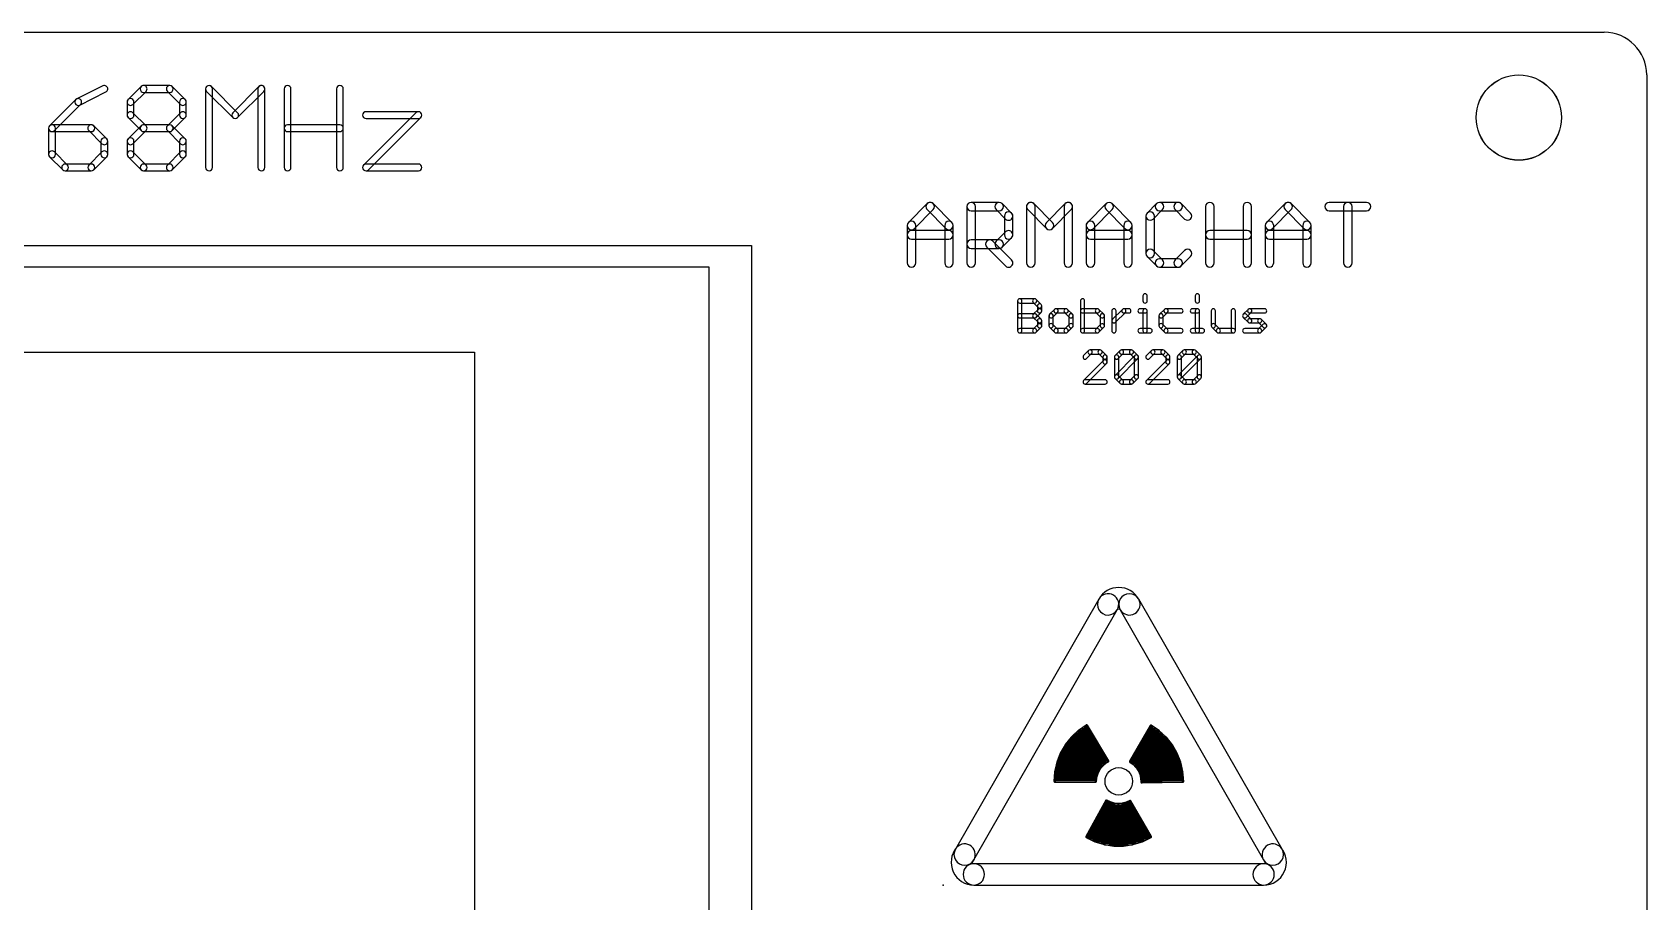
# Model space of a CAD drawing. Extents: x 1.9 to 101, y 1.3 to 100.3.
# Drawn here: x 52.87 to 100.97, y 74.43 to 100.33 of the extents above; entities that cross this region are included whole.
import ezdxf

# ---------------------------------------------------------------- set-up
doc = ezdxf.new("R2010")
doc.units = 0
for name, color, linetype in [('1', 22, 'CONTINUOUS'), ('20', 7, 'CONTINUOUS'), ('21', 2, 'CONTINUOUS'), ('23', 7, 'CONTINUOUS'), ('25', 6, 'CONTINUOUS')]:
    doc.layers.add(name, color=color, linetype=linetype)

msp = doc.modelspace()

# ---------------------------------------------------------------- linework, layer by layer
at = {"layer": '1'}
for points in [[(79.1494, 94.4881), (79.7086, 95.0473, 1), (79.529, 95.2269), (78.9698, 94.6677, 1)], [(79.529, 95.0473), (80.0883, 94.4881, 1), (80.2679, 94.6677), (79.7086, 95.2269, 1)], [(80.964, 93.4593), (80.964, 95.1371, 1), (80.71, 95.1371), (80.71, 93.4593, 1)], [(80.837, 95.0101), (81.676, 95.0101, 1), (81.676, 95.2641), (80.837, 95.2641, 1)], [(81.5862, 95.0473), (81.8658, 94.7677, 1), (82.0454, 94.9473), (81.7658, 95.2269, 1)], [(82.7415, 93.4593), (82.7415, 95.1371, 1), (82.4875, 95.1371), (82.4875, 93.4593, 1)], [(82.5247, 95.0473), (83.084, 94.4881, 1), (83.2636, 94.6677), (82.7043, 95.2269, 1)], [(83.2636, 94.4881), (83.8229, 95.0473, 1), (83.6433, 95.2269), (83.084, 94.6677, 1)], [(83.6061, 95.1371), (83.6061, 93.4593, 1), (83.8601, 93.4593), (83.8601, 95.1371, 1)], [(84.4818, 94.4881), (85.0411, 95.0473, 1), (84.8615, 95.2269), (84.3022, 94.6677, 1)], [(84.8615, 95.0473), (85.4208, 94.4881, 1), (85.6004, 94.6677), (85.0411, 95.2269, 1)], [(86.3593, 95.2269), (86.0797, 94.9473, 1), (86.2593, 94.7677), (86.5389, 95.0473, 1)], [(87.0084, 95.2641), (86.4491, 95.2641, 1), (86.4491, 95.0101), (87.0084, 95.0101, 1)], [(87.3778, 94.9473), (87.0982, 95.2269, 1), (86.9186, 95.0473), (87.1982, 94.7677, 1)], [(88.074, 93.4593), (88.074, 95.1371, 1), (87.82, 95.1371), (87.82, 93.4593, 1)], [(88.9385, 95.1371), (88.9385, 93.4593, 1), (89.1925, 93.4593), (89.1925, 95.1371, 1)], [(89.8143, 94.4881), (90.3735, 95.0473, 1), (90.1939, 95.2269), (89.6347, 94.6677, 1)], [(90.1939, 95.0473), (90.7532, 94.4881, 1), (90.9328, 94.6677), (90.3735, 95.2269, 1)], [(91.5019, 95.0101), (92.6205, 95.0101, 1), (92.6205, 95.2641), (91.5019, 95.2641, 1)], [(92.1882, 93.4593), (92.1882, 95.1371, 1), (91.9342, 95.1371), (91.9342, 93.4593, 1)], [(81.8286, 94.8575), (81.8286, 94.2982, 1), (82.0826, 94.2982), (82.0826, 94.8575, 1)], [(86.0425, 94.8575), (86.0425, 93.7389, 1), (86.2965, 93.7389), (86.2965, 94.8575, 1)], [(79.1866, 93.4593), (79.1866, 94.5779, 1), (78.9326, 94.5779), (78.9326, 93.4593, 1)], [(79.0596, 94.1712), (80.1781, 94.1712, 1), (80.1781, 94.4252), (79.0596, 94.4252, 1)], [(80.0511, 94.5779), (80.0511, 93.4593, 1), (80.3051, 93.4593), (80.3051, 94.5779, 1)], [(81.8658, 94.388), (81.5862, 94.1084, 1), (81.7658, 93.9288), (82.0454, 94.2084, 1)], [(84.519, 93.4593), (84.519, 94.5779, 1), (84.265, 94.5779), (84.265, 93.4593, 1)], [(84.392, 94.1712), (85.5106, 94.1712, 1), (85.5106, 94.4252), (84.392, 94.4252, 1)], [(85.3836, 94.5779), (85.3836, 93.4593, 1), (85.6376, 93.4593), (85.6376, 94.5779, 1)], [(87.947, 94.1712), (89.0655, 94.1712, 1), (89.0655, 94.4252), (87.947, 94.4252, 1)], [(89.8515, 93.4593), (89.8515, 94.5779, 1), (89.5975, 94.5779), (89.5975, 93.4593, 1)], [(89.7245, 94.1712), (90.843, 94.1712, 1), (90.843, 94.4252), (89.7245, 94.4252, 1)], [(90.716, 94.5779), (90.716, 93.4593, 1), (90.97, 93.4593), (90.97, 94.5779, 1)], [(81.676, 94.1456), (80.837, 94.1456, 1), (80.837, 93.8916), (81.676, 93.8916, 1)], [(81.3065, 93.9288), (81.8658, 93.3695, 1), (82.0454, 93.5491), (81.4861, 94.1084, 1)], [(86.0797, 93.6491), (86.3593, 93.3695, 1), (86.5389, 93.5491), (86.2593, 93.8287, 1)], [(87.0982, 93.3695), (87.3778, 93.6491, 1), (87.1982, 93.8287), (86.9186, 93.5491, 1)], [(86.4491, 93.3323), (87.0084, 93.3323, 1), (87.0084, 93.5863), (86.4491, 93.5863, 1)], [(82.3495, 91.44), (82.3495, 92.3298, 1), (82.2225, 92.3298), (82.2225, 91.44, 1)], [(82.286, 92.2663), (82.7308, 92.2663, 1), (82.7308, 92.3933), (82.286, 92.3933, 1)], [(82.6859, 92.2849), (82.8342, 92.1366, 1), (82.924, 92.2264), (82.7757, 92.3747, 1)], [(84.0935, 92.3298), (84.0935, 91.44, 1), (84.2205, 91.44), (84.2205, 92.3298, 1)], [(85.9569, 92.4781), (85.9569, 92.3298, 1), (86.0839, 92.3298), (86.0839, 92.4781, 1)], [(87.5161, 92.4781), (87.5161, 92.3298, 1), (87.6431, 92.3298), (87.6431, 92.4781, 1)], [(82.286, 91.8214), (82.7308, 91.8214, 1), (82.7308, 91.9484), (82.286, 91.9484, 1)], [(82.8342, 92.0781), (82.6859, 91.9298, 1), (82.7757, 91.84), (82.924, 91.9883, 1)], [(82.6859, 91.84), (82.8342, 91.6917, 1), (82.924, 91.7815), (82.7757, 91.9298, 1)], [(82.8156, 92.1815), (82.8156, 92.0332, 1), (82.9426, 92.0332), (82.9426, 92.1815, 1)], [(83.3249, 92.0781), (83.1766, 91.9298, 1), (83.2664, 91.84), (83.4147, 91.9883, 1)], [(83.158, 91.8849), (83.158, 91.5883, 1), (83.285, 91.5883), (83.285, 91.8849, 1)], [(83.6664, 92.0967), (83.3698, 92.0967, 1), (83.3698, 91.9697), (83.6664, 91.9697, 1)], [(83.8596, 91.9298), (83.7113, 92.0781, 1), (83.6215, 91.9883), (83.7698, 91.84, 1)], [(83.8782, 91.5883), (83.8782, 91.8849, 1), (83.7512, 91.8849), (83.7512, 91.5883, 1)], [(84.6019, 92.0967), (84.157, 92.0967, 1), (84.157, 91.9697), (84.6019, 91.9697, 1)], [(84.7951, 91.9298), (84.6468, 92.0781, 1), (84.557, 91.9883), (84.7053, 91.84, 1)], [(84.8137, 91.5883), (84.8137, 91.8849, 1), (84.6867, 91.8849), (84.6867, 91.5883, 1)], [(85.156, 91.44), (85.156, 92.0332, 1), (85.029, 92.0332), (85.029, 91.44, 1)], [(85.1374, 91.6917), (85.434, 91.9883, 1), (85.3442, 92.0781), (85.0476, 91.7815, 1)], [(85.3891, 91.9697), (85.5374, 91.9697, 1), (85.5374, 92.0967), (85.3891, 92.0967, 1)], [(85.8721, 91.9697), (86.0204, 91.9697, 1), (86.0204, 92.0967), (85.8721, 92.0967, 1)], [(85.9569, 92.0332), (85.9569, 91.44, 1), (86.0839, 91.44), (86.0839, 92.0332, 1)], [(86.5992, 92.0781), (86.4509, 91.9298, 1), (86.5407, 91.84), (86.689, 91.9883, 1)], [(86.4323, 91.8849), (86.4323, 91.5883, 1), (86.5593, 91.5883), (86.5593, 91.8849, 1)], [(87.089, 92.0967), (86.6441, 92.0967, 1), (86.6441, 91.9697), (87.089, 91.9697, 1)], [(87.4313, 91.9697), (87.5796, 91.9697, 1), (87.5796, 92.0967), (87.4313, 92.0967, 1)], [(87.5161, 92.0332), (87.5161, 91.44, 1), (87.6431, 91.44), (87.6431, 92.0332, 1)], [(87.9915, 92.0332), (87.9915, 91.5883, 1), (88.1185, 91.5883), (88.1185, 92.0332, 1)], [(88.7117, 91.44), (88.7117, 92.0332, 1), (88.5847, 92.0332), (88.5847, 91.44, 1)], [(89.0354, 91.84), (89.1837, 91.9883, 1), (89.0939, 92.0781), (88.9456, 91.9298, 1)], [(89.1837, 91.7815), (89.0354, 91.9298, 1), (88.9456, 91.84), (89.0939, 91.6917, 1)], [(89.1388, 91.9697), (89.5837, 91.9697, 1), (89.5837, 92.0967), (89.1388, 92.0967, 1)], [(82.7308, 91.5035), (82.286, 91.5035, 1), (82.286, 91.3765), (82.7308, 91.3765, 1)], [(82.8342, 91.6332), (82.6859, 91.4849, 1), (82.7757, 91.3951), (82.924, 91.5434, 1)], [(82.8156, 91.7366), (82.8156, 91.5883, 1), (82.9426, 91.5883), (82.9426, 91.7366, 1)], [(83.1766, 91.5434), (83.3249, 91.3951, 1), (83.4147, 91.4849), (83.2664, 91.6332, 1)], [(83.3698, 91.3765), (83.6664, 91.3765, 1), (83.6664, 91.5035), (83.3698, 91.5035, 1)], [(83.7113, 91.3951), (83.8596, 91.5434, 1), (83.7698, 91.6332), (83.6215, 91.4849, 1)], [(84.157, 91.3765), (84.6019, 91.3765, 1), (84.6019, 91.5035), (84.157, 91.5035, 1)], [(84.6468, 91.3951), (84.7951, 91.5434, 1), (84.7053, 91.6332), (84.557, 91.4849, 1)], [(85.8721, 91.3765), (86.1687, 91.3765, 1), (86.1687, 91.5035), (85.8721, 91.5035, 1)], [(86.4509, 91.5434), (86.5992, 91.3951, 1), (86.689, 91.4849), (86.5407, 91.6332, 1)], [(86.6441, 91.3765), (87.089, 91.3765, 1), (87.089, 91.5035), (86.6441, 91.5035, 1)], [(87.4313, 91.3765), (87.7279, 91.3765, 1), (87.7279, 91.5035), (87.4313, 91.5035, 1)], [(88.0101, 91.5434), (88.1584, 91.3951, 1), (88.2482, 91.4849), (88.0999, 91.6332, 1)], [(88.2033, 91.3765), (88.6482, 91.3765, 1), (88.6482, 91.5035), (88.2033, 91.5035, 1)], [(88.9905, 91.3765), (89.4354, 91.3765, 1), (89.4354, 91.5035), (88.9905, 91.5035, 1)], [(89.4354, 91.8001), (89.1388, 91.8001, 1), (89.1388, 91.6731), (89.4354, 91.6731, 1)], [(89.6286, 91.6332), (89.4803, 91.7815, 1), (89.3905, 91.6917), (89.5388, 91.5434, 1)], [(89.4803, 91.3951), (89.6286, 91.5434, 1), (89.5388, 91.6332), (89.3905, 91.4849, 1)], [(84.3383, 90.8507), (84.1901, 90.7024, 1), (84.2799, 90.6126), (84.4282, 90.7609, 1)], [(84.2799, 89.8711), (84.873, 90.4643, 1), (84.7832, 90.5541), (84.1901, 89.9609, 1)], [(84.6798, 90.8693), (84.3833, 90.8693, 1), (84.3833, 90.7423), (84.6798, 90.7423, 1)], [(84.873, 90.7024), (84.7247, 90.8507, 1), (84.6349, 90.7609), (84.7832, 90.6126, 1)], [(84.8916, 90.5092), (84.8916, 90.6575, 1), (84.7646, 90.6575), (84.7646, 90.5092, 1)], [(85.2154, 90.6126), (85.3637, 90.7609, 1), (85.2739, 90.8507), (85.1256, 90.7024, 1)], [(85.234, 90.0643), (85.234, 90.6575, 1), (85.107, 90.6575), (85.107, 90.0643, 1)], [(85.2154, 90.0194), (85.8086, 90.6126, 1), (85.7187, 90.7024), (85.1256, 90.1092, 1)], [(85.3188, 90.7423), (85.6154, 90.7423, 1), (85.6154, 90.8693), (85.3188, 90.8693, 1)], [(85.5705, 90.7609), (85.7187, 90.6126, 1), (85.8086, 90.7024), (85.6603, 90.8507, 1)], [(85.7001, 90.6575), (85.7001, 90.0643, 1), (85.8272, 90.0643), (85.8272, 90.6575, 1)], [(86.2094, 90.8507), (86.0611, 90.7024, 1), (86.1509, 90.6126), (86.2992, 90.7609, 1)], [(86.1509, 89.8711), (86.7441, 90.4643, 1), (86.6543, 90.5541), (86.0611, 89.9609, 1)], [(86.5509, 90.8693), (86.2543, 90.8693, 1), (86.2543, 90.7423), (86.5509, 90.7423, 1)], [(86.7441, 90.7024), (86.5958, 90.8507, 1), (86.506, 90.7609), (86.6543, 90.6126, 1)], [(86.7627, 90.5092), (86.7627, 90.6575, 1), (86.6357, 90.6575), (86.6357, 90.5092, 1)], [(87.0864, 90.6126), (87.2347, 90.7609, 1), (87.1449, 90.8507), (86.9966, 90.7024, 1)], [(87.105, 90.0643), (87.105, 90.6575, 1), (86.978, 90.6575), (86.978, 90.0643, 1)], [(87.0864, 90.0194), (87.6796, 90.6126, 1), (87.5898, 90.7024), (86.9966, 90.1092, 1)], [(87.1898, 90.7423), (87.4864, 90.7423, 1), (87.4864, 90.8693), (87.1898, 90.8693, 1)], [(87.4415, 90.7609), (87.5898, 90.6126, 1), (87.6796, 90.7024), (87.5313, 90.8507, 1)], [(87.5712, 90.6575), (87.5712, 90.0643, 1), (87.6982, 90.0643), (87.6982, 90.6575, 1)], [(84.8281, 89.9795), (84.235, 89.9795, 1), (84.235, 89.8525), (84.8281, 89.8525, 1)], [(85.3637, 89.9609), (85.2154, 90.1092, 1), (85.1256, 90.0194), (85.2739, 89.8711, 1)], [(85.6154, 89.9795), (85.3188, 89.9795, 1), (85.3188, 89.8525), (85.6154, 89.8525, 1)], [(85.7187, 90.1092), (85.5705, 89.9609, 1), (85.6603, 89.8711), (85.8086, 90.0194, 1)], [(86.6992, 89.9795), (86.106, 89.9795, 1), (86.106, 89.8525), (86.6992, 89.8525, 1)], [(87.2347, 89.9609), (87.0864, 90.1092, 1), (86.9966, 90.0194), (87.1449, 89.8711, 1)], [(87.4864, 89.9795), (87.1898, 89.9795, 1), (87.1898, 89.8525), (87.4864, 89.8525, 1)], [(87.5898, 90.1092), (87.4415, 89.9609, 1), (87.5313, 89.8711), (87.6796, 90.0194, 1)]]:
    msp.add_lwpolyline(points, format="xyb", close=True, dxfattribs=at)
at = {"layer": '20'}
for p, q in [((3.175, 100.33), (99.695, 100.33)), ((100.965, 99.06), (100.965, 2.54)), ((29.21, 93.345), (73.025, 93.345)), ((73.025, 93.345), (73.025, 60.96))]:
    msp.add_line(p, q, dxfattribs=at)
for radius in [1.2713, 1.2687]:
    msp.add_circle((97.155, 97.79), radius, dxfattribs=at)
msp.add_arc((99.695, 99.06), 1.27, 0, 90, dxfattribs=at)
at = {"layer": '21'}
for points in [[(85.2778, 83.133, 1), (85.8298, 83.4494, 0.5794), (84.6417, 83.4494, 1), (85.1937, 83.133, -0.5794)], [(80.9222, 75.6806), (85.1937, 83.133, 1), (84.6417, 83.4494), (80.3702, 75.997, 1)], [(90.1013, 75.997), (85.8298, 83.4494, 1), (85.2778, 83.133), (89.5493, 75.6806, 1)], [(83.8512, 79.3059), (84.0607, 79.5007, 1), (84.0298, 79.5339), (83.8203, 79.3392, 1)], [(83.8967, 79.3565), (84.4618, 79.3565, 1), (84.4618, 79.4019), (83.8967, 79.4019, 1)], [(83.9456, 79.4019), (84.4344, 79.4019, 1), (84.4344, 79.4473), (83.9456, 79.4473, 1)], [(83.9944, 79.4473), (84.4071, 79.4473, 1), (84.4071, 79.4927), (83.9944, 79.4927, 1)], [(84.0432, 79.4927), (84.3798, 79.4927, 1), (84.3798, 79.5381), (84.0432, 79.5381, 1)], [(84.0581, 79.4985), (84.2943, 79.6599, 1), (84.2687, 79.6973), (84.0325, 79.536, 1)], [(84.109, 79.5381), (84.3524, 79.5381, 1), (84.3524, 79.5835), (84.109, 79.5835, 1)], [(84.1755, 79.5835), (84.3251, 79.5835, 1), (84.3251, 79.6289), (84.1755, 79.6289, 1)], [(84.242, 79.6289), (84.2978, 79.6289, 1), (84.2978, 79.6743), (84.242, 79.6743, 1)], [(84.2621, 79.6669), (84.8983, 78.6104, 1), (84.9371, 78.6338), (84.3009, 79.6903, 1)], [(85.5963, 78.599), (86.2097, 79.6615, 1), (86.1703, 79.6841), (85.5569, 78.6216, 1)], [(86.0205, 79.3565), (86.5706, 79.3565, 1), (86.5706, 79.4019), (86.0205, 79.4019, 1)], [(86.0467, 79.4019), (86.5215, 79.4019, 1), (86.5215, 79.4473), (86.0467, 79.4473, 1)], [(86.0729, 79.4473), (86.4724, 79.4473, 1), (86.4724, 79.4927), (86.0729, 79.4927, 1)], [(86.0991, 79.4927), (86.422, 79.4927, 1), (86.422, 79.5381), (86.0991, 79.5381, 1)], [(86.1253, 79.5381), (86.3551, 79.5381, 1), (86.3551, 79.5835), (86.1253, 79.5835, 1)], [(86.1516, 79.5835), (86.2882, 79.5835, 1), (86.2882, 79.6289), (86.1516, 79.6289, 1)], [(86.1778, 79.6289), (86.2212, 79.6289, 1), (86.2212, 79.6743), (86.1778, 79.6743, 1)], [(86.1773, 79.654), (86.414, 79.4934, 1), (86.4394, 79.531), (86.2027, 79.6916, 1)], [(86.4113, 79.4955), (86.6214, 79.3014, 1), (86.6522, 79.3347), (86.4421, 79.5289, 1)], [(83.5347, 78.8394), (83.6774, 79.0874, 1), (83.638, 79.11), (83.4954, 78.8621, 1)], [(83.5318, 78.8571), (84.7625, 78.8571, 1), (84.7625, 78.9025), (83.5318, 78.9025, 1)], [(83.5579, 78.9025), (84.7352, 78.9025, 1), (84.7352, 78.9479), (83.5579, 78.9479, 1)], [(83.584, 78.9479), (84.7078, 78.9479, 1), (84.7078, 78.9933), (83.584, 78.9933, 1)], [(83.6102, 78.9933), (84.6805, 78.9933, 1), (84.6805, 79.0387), (83.6102, 79.0387, 1)], [(83.6363, 79.0387), (84.6532, 79.0387, 1), (84.6532, 79.0841), (83.6363, 79.0841, 1)], [(83.6755, 79.0845), (83.8535, 79.3084, 1), (83.818, 79.3367), (83.64, 79.1128, 1)], [(83.6642, 79.0841), (84.6258, 79.0841, 1), (84.6258, 79.1295), (83.6642, 79.1295, 1)], [(83.7003, 79.1295), (84.5985, 79.1295, 1), (84.5985, 79.1749), (83.7003, 79.1749, 1)], [(83.7364, 79.1749), (84.5711, 79.1749, 1), (84.5711, 79.2203), (83.7364, 79.2203, 1)], [(83.7725, 79.2203), (84.5438, 79.2203, 1), (84.5438, 79.2657), (83.7725, 79.2657, 1)], [(83.8086, 79.2657), (84.5165, 79.2657, 1), (84.5165, 79.3111), (83.8086, 79.3111, 1)], [(83.8479, 79.3111), (84.4891, 79.3111, 1), (84.4891, 79.3565), (83.8479, 79.3565, 1)], [(85.7322, 78.8571), (86.94, 78.8571, 1), (86.94, 78.9025), (85.7322, 78.9025, 1)], [(85.7584, 78.9025), (86.9137, 78.9025, 1), (86.9137, 78.9479), (85.7584, 78.9479, 1)], [(85.7846, 78.9479), (86.8874, 78.9479, 1), (86.8874, 78.9933), (85.7846, 78.9933, 1)], [(85.8108, 78.9933), (86.8611, 78.9933, 1), (86.8611, 79.0387), (85.8108, 79.0387, 1)], [(85.837, 79.0387), (86.8348, 79.0387, 1), (86.8348, 79.0841), (85.837, 79.0841, 1)], [(85.8632, 79.0841), (86.8058, 79.0841, 1), (86.8058, 79.1295), (85.8632, 79.1295, 1)], [(85.8894, 79.1295), (86.7695, 79.1295, 1), (86.7695, 79.1749), (85.8894, 79.1749, 1)], [(85.9157, 79.1749), (86.7332, 79.1749, 1), (86.7332, 79.2203), (85.9157, 79.2203, 1)], [(85.9419, 79.2203), (86.6968, 79.2203, 1), (86.6968, 79.2657), (85.9419, 79.2657, 1)], [(85.9681, 79.2657), (86.6605, 79.2657, 1), (86.6605, 79.3111), (85.9681, 79.3111, 1)], [(85.9943, 79.3111), (86.6197, 79.3111, 1), (86.6197, 79.3565), (85.9943, 79.3565, 1)], [(86.619, 79.3039), (86.7978, 79.0806, 1), (86.8332, 79.1089), (86.6545, 79.3323, 1)], [(86.7958, 79.0834), (86.9392, 78.8359, 1), (86.9785, 78.8586), (86.8351, 79.1061, 1)], [(83.3701, 78.3003), (83.4332, 78.5793, 1), (83.3889, 78.5893), (83.3258, 78.3103, 1)], [(83.3649, 78.3577), (84.6578, 78.3577, 1), (84.6578, 78.4031), (83.3649, 78.4031, 1)], [(83.3752, 78.4031), (84.6912, 78.4031, 1), (84.6912, 78.4485), (83.3752, 78.4485, 1)], [(83.3855, 78.4485), (84.7246, 78.4485, 1), (84.7246, 78.4939), (83.3855, 78.4939, 1)], [(83.3957, 78.4939), (84.7729, 78.4939, 1), (84.7729, 78.5393), (83.3957, 78.5393, 1)], [(83.406, 78.5393), (84.8244, 78.5393, 1), (84.8244, 78.5847), (83.406, 78.5847, 1)], [(83.4322, 78.576), (83.5362, 78.8425, 1), (83.4939, 78.859), (83.3899, 78.5925, 1)], [(83.4201, 78.5847), (84.8949, 78.5847, 1), (84.8949, 78.6301), (83.4201, 78.6301, 1)], [(83.4378, 78.6301), (84.8992, 78.6301, 1), (84.8992, 78.6755), (83.4378, 78.6755, 1)], [(83.4555, 78.6755), (84.8719, 78.6755, 1), (84.8719, 78.7209), (83.4555, 78.7209, 1)], [(83.4732, 78.7209), (84.8445, 78.7209, 1), (84.8445, 78.7663), (83.4732, 78.7663, 1)], [(83.491, 78.7663), (84.8172, 78.7663, 1), (84.8172, 78.8117), (83.491, 78.8117, 1)], [(83.5087, 78.8117), (84.7899, 78.8117, 1), (84.7899, 78.8571), (83.5087, 78.8571, 1)], [(84.7063, 78.4846), (84.6333, 78.3854, 1), (84.6699, 78.3585), (84.7428, 78.4577, 1)], [(84.7987, 78.572), (84.709, 78.4876, 1), (84.7401, 78.4546), (84.8298, 78.5389, 1)], [(84.9054, 78.6412), (84.8019, 78.5745, 1), (84.8265, 78.5363), (84.93, 78.603, 1)], [(85.6904, 78.5582), (85.5896, 78.6289, 1), (85.5636, 78.5917), (85.6643, 78.521, 1)], [(85.5807, 78.5847), (87.0534, 78.5847, 1), (87.0534, 78.6301), (85.5807, 78.6301, 1)], [(85.6011, 78.6301), (87.0355, 78.6301, 1), (87.0355, 78.6755), (85.6011, 78.6755, 1)], [(85.6273, 78.6755), (87.0176, 78.6755, 1), (87.0176, 78.7209), (85.6273, 78.7209, 1)], [(85.6454, 78.5393), (87.0681, 78.5393, 1), (87.0681, 78.5847), (85.6454, 78.5847, 1)], [(85.6536, 78.7209), (86.9997, 78.7209, 1), (86.9997, 78.7663), (85.6536, 78.7663, 1)], [(85.7798, 78.4678), (85.6935, 78.5555, 1), (85.6612, 78.5237), (85.7475, 78.4359, 1)], [(85.6798, 78.7663), (86.9818, 78.7663, 1), (86.9818, 78.8117), (85.6798, 78.8117, 1)], [(85.7, 78.4939), (87.0785, 78.4939, 1), (87.0785, 78.5393), (85.7, 78.5393, 1)], [(85.706, 78.8117), (86.9639, 78.8117, 1), (86.9639, 78.8571), (85.706, 78.8571, 1)], [(85.7446, 78.4485), (87.0889, 78.4485, 1), (87.0889, 78.4939), (85.7446, 78.4939, 1)], [(85.8514, 78.3626), (85.7825, 78.4646, 1), (85.7449, 78.4391), (85.8138, 78.3372, 1)], [(85.7813, 78.4031), (87.0993, 78.4031, 1), (87.0993, 78.4485), (85.7813, 78.4485, 1)], [(85.812, 78.3577), (87.1097, 78.3577, 1), (87.1097, 78.4031), (85.812, 78.4031, 1)], [(86.9378, 78.8389), (87.0426, 78.5728, 1), (87.0848, 78.5894), (86.98, 78.8556, 1)], [(87.0416, 78.576), (87.1055, 78.2972, 1), (87.1497, 78.3074), (87.0858, 78.5862, 1)], [(83.3498, 78.0184), (83.3706, 78.3036, 1), (83.3253, 78.3069), (83.3046, 78.0216, 1)], [(84.5541, 78.0427), (83.3272, 78.0427, 1), (83.3272, 77.9973), (84.5541, 77.9973, 1)], [(83.3303, 78.0399), (84.5579, 78.0399, 1), (84.5579, 78.0853), (83.3303, 78.0853, 1)], [(83.3336, 78.0853), (84.5619, 78.0853, 1), (84.5619, 78.1307), (83.3336, 78.1307, 1)], [(83.3369, 78.1307), (84.5679, 78.1307, 1), (84.5679, 78.1761), (83.3369, 78.1761, 1)], [(83.3402, 78.1761), (84.5805, 78.1761, 1), (84.5805, 78.2215), (83.3402, 78.2215, 1)], [(83.3435, 78.2215), (84.5931, 78.2215, 1), (84.5931, 78.2669), (83.3435, 78.2669, 1)], [(83.3468, 78.2669), (84.6116, 78.2669, 1), (84.6116, 78.3123), (83.3468, 78.3123, 1)], [(83.3547, 78.3123), (84.6336, 78.3123, 1), (84.6336, 78.3577), (83.3547, 78.3577, 1)], [(84.5423, 78.1446), (84.5315, 78.022, 1), (84.5767, 78.018), (84.5876, 78.1406, 1)], [(84.5759, 78.2673), (84.5431, 78.1487, 1), (84.5868, 78.1366), (84.6197, 78.2552, 1)], [(84.6312, 78.3819), (84.5774, 78.2712, 1), (84.6182, 78.2513), (84.672, 78.362, 1)], [(85.9028, 78.2463), (85.8534, 78.359, 1), (85.8118, 78.3408), (85.8612, 78.2281, 1)], [(85.8392, 78.3123), (87.1201, 78.3123, 1), (87.1201, 78.3577), (85.8392, 78.3577, 1)], [(85.8591, 78.2669), (87.1286, 78.2669, 1), (87.1286, 78.3123), (85.8591, 78.3123, 1)], [(85.8789, 78.2215), (87.132, 78.2215, 1), (87.132, 78.2669), (85.8789, 78.2669, 1)], [(85.9323, 78.1225), (85.9041, 78.2424, 1), (85.8599, 78.232), (85.8881, 78.1121, 1)], [(85.891, 78.1761), (87.1355, 78.1761, 1), (87.1355, 78.2215), (85.891, 78.2215, 1)], [(85.9017, 78.1307), (87.1389, 78.1307, 1), (87.1389, 78.1761), (85.9017, 78.1761, 1)], [(85.9389, 77.9955), (85.9329, 78.1184, 1), (85.8875, 78.1162), (85.8935, 77.9933, 1)], [(85.9107, 78.0853), (87.1423, 78.0853, 1), (87.1423, 78.1307), (85.9107, 78.1307, 1)], [(85.9129, 78.0399), (87.1458, 78.0399, 1), (87.1458, 78.0853), (85.9129, 78.0853, 1)], [(85.9151, 77.9945), (87.1492, 77.9945, 1), (87.1492, 78.0399), (85.9151, 78.0399, 1)], [(87.1488, 78.0398), (85.9158, 78.0171, 1), (85.9166, 77.9717), (87.1496, 77.9944, 1)], [(87.105, 78.3006), (87.1266, 78.0154, 1), (87.1718, 78.0188), (87.1503, 78.304, 1)], [(84.2964, 76.3533), (84.8933, 77.4325, 1), (84.8535, 77.4545), (84.2566, 76.3753, 1)], [(84.8643, 77.4043), (84.9055, 77.4043, 1), (84.9055, 77.4497), (84.8643, 77.4497, 1)], [(84.863, 77.4233), (84.9725, 77.3671, 1), (84.9933, 77.4074), (84.8838, 77.4637, 1)], [(85.4746, 77.3572), (85.5862, 77.4091, 1), (85.567, 77.4503), (85.4554, 77.3984, 1)], [(85.5708, 77.4043), (85.5782, 77.4043, 1), (85.5782, 77.4497), (85.5708, 77.4497, 1)], [(85.5569, 77.4184), (86.1703, 76.3558, 1), (86.2097, 76.3784), (85.5963, 77.441, 1)], [(84.6132, 76.9503), (85.8402, 76.9503, 1), (85.8402, 76.9957), (84.6132, 76.9957, 1)], [(84.6383, 76.9957), (85.814, 76.9957, 1), (85.814, 77.0411), (84.6383, 77.0411, 1)], [(84.6634, 77.0411), (85.7878, 77.0411, 1), (85.7878, 77.0865), (84.6634, 77.0865, 1)], [(84.6885, 77.0865), (85.7616, 77.0865, 1), (85.7616, 77.1319), (84.6885, 77.1319, 1)], [(84.7136, 77.1319), (85.7354, 77.1319, 1), (85.7354, 77.1773), (84.7136, 77.1773, 1)], [(84.7387, 77.1773), (85.7092, 77.1773, 1), (85.7092, 77.2227), (84.7387, 77.2227, 1)], [(84.7638, 77.2227), (85.683, 77.2227, 1), (85.683, 77.2681), (84.7638, 77.2681, 1)], [(84.7889, 77.2681), (85.6568, 77.2681, 1), (85.6568, 77.3135), (84.7889, 77.3135, 1)], [(84.8141, 77.3135), (85.6306, 77.3135, 1), (85.6306, 77.3589), (84.8141, 77.3589, 1)], [(84.8392, 77.3589), (85.0016, 77.3589, 1), (85.0016, 77.4043), (84.8392, 77.4043, 1)], [(84.9763, 77.3655), (85.0942, 77.33, 1), (85.1073, 77.3735), (84.9894, 77.409, 1)], [(85.0982, 77.3292), (85.2206, 77.3156, 1), (85.2256, 77.3607), (85.1032, 77.3743, 1)], [(85.2247, 77.3155), (85.3475, 77.3243, 1), (85.3442, 77.3696), (85.2214, 77.3608, 1)], [(85.3515, 77.3249), (85.4707, 77.3558, 1), (85.4593, 77.3998), (85.3401, 77.3689, 1)], [(85.4732, 77.3589), (85.6044, 77.3589, 1), (85.6044, 77.4043), (85.4732, 77.4043, 1)], [(84.337, 76.4509), (86.1285, 76.4509, 1), (86.1285, 76.4963), (84.337, 76.4963, 1)], [(84.3621, 76.4963), (86.1023, 76.4963, 1), (86.1023, 76.5417), (84.3621, 76.5417, 1)], [(84.3872, 76.5417), (86.0761, 76.5417, 1), (86.0761, 76.5871), (84.3872, 76.5871, 1)], [(84.4123, 76.5871), (86.0499, 76.5871, 1), (86.0499, 76.6325), (84.4123, 76.6325, 1)], [(84.4374, 76.6325), (86.0237, 76.6325, 1), (86.0237, 76.6779), (84.4374, 76.6779, 1)], [(84.4625, 76.6779), (85.9975, 76.6779, 1), (85.9975, 76.7233), (84.4625, 76.7233, 1)], [(84.4876, 76.7233), (85.9713, 76.7233, 1), (85.9713, 76.7687), (84.4876, 76.7687, 1)], [(84.5127, 76.7687), (85.9451, 76.7687, 1), (85.9451, 76.8141), (84.5127, 76.8141, 1)], [(84.5378, 76.8141), (85.9189, 76.8141, 1), (85.9189, 76.8595), (84.5378, 76.8595, 1)], [(84.5629, 76.8595), (85.8927, 76.8595, 1), (85.8927, 76.9049), (84.5629, 76.9049, 1)], [(84.5881, 76.9049), (85.8664, 76.9049, 1), (85.8664, 76.9503), (84.5881, 76.9503, 1)], [(80.8882, 75.6324, 1), (80.4042, 76.0452, 0.6399), (80.9188, 74.93, 1), (80.9188, 75.5662, -0.6399)], [(84.5441, 76.2608), (84.2863, 76.3848, 1), (84.2667, 76.3438), (84.5245, 76.2199, 1)], [(84.2867, 76.3601), (86.1809, 76.3601, 1), (86.1809, 76.4055), (84.2867, 76.4055, 1)], [(84.3118, 76.4055), (86.1547, 76.4055, 1), (86.1547, 76.4509), (84.3118, 76.4509, 1)], [(84.3325, 76.3147), (86.1287, 76.3147, 1), (86.1287, 76.3601), (84.3325, 76.3601, 1)], [(84.4269, 76.2693), (86.0349, 76.2693, 1), (86.0349, 76.3147), (84.4269, 76.3147, 1)], [(84.5213, 76.2239), (85.9412, 76.2239, 1), (85.9412, 76.2693), (84.5213, 76.2693, 1)], [(84.8144, 76.178), (84.541, 76.2621, 1), (84.5276, 76.2187), (84.801, 76.1346, 1)], [(84.6617, 76.1785), (85.7999, 76.1785, 1), (85.7999, 76.2239), (84.6617, 76.2239, 1)], [(85.094, 76.1365), (84.8111, 76.1788, 1), (84.8044, 76.1339), (85.0872, 76.0916, 1)], [(84.8112, 76.1331), (85.6478, 76.1331, 1), (85.6478, 76.1785), (84.8112, 76.1785, 1)], [(85.3766, 76.1371), (85.0906, 76.1367, 1), (85.0906, 76.0913), (85.3767, 76.0917, 1)], [(85.656, 76.18), (85.3732, 76.1369, 1), (85.3801, 76.092), (85.6628, 76.1351, 1)], [(85.9258, 76.2641), (85.6527, 76.1792, 1), (85.6661, 76.1359), (85.9393, 76.2207, 1)], [(86.1801, 76.3875), (85.9227, 76.2628, 1), (85.9425, 76.222), (86.1999, 76.3467, 1)], [(89.5527, 75.5662, 1), (89.5527, 74.93, 0.6399), (90.0673, 76.0452, 1), (89.5833, 75.6324, -0.6399)], [(80.9188, 74.93), (89.5527, 74.93, 1), (89.5527, 75.5662), (80.9188, 75.5662, 1)]]:
    msp.add_lwpolyline(points, format="xyb", close=True, dxfattribs=at)
msp.add_circle((85.2358, 78.02), 0.4089, dxfattribs=at)
at = {"layer": '23'}
msp.add_point((80.01, 74.93), dxfattribs=at)
at = {"layer": '25'}
for p, q in [((28.575, 93.98), (74.295, 93.98)), ((74.295, 93.98), (74.295, 59.69)), ((31.115, 90.805), (66.04, 90.805)), ((66.04, 90.805), (66.04, 62.865))]:
    msp.add_line(p, q, dxfattribs=at)
for points in [[(54.971, 98.7338), (54.1914, 98.344, 1), (54.2823, 98.1622), (55.0619, 98.552, 1)], [(55.8679, 98.1813), (56.2577, 98.5711, 1), (56.114, 98.7147), (55.7242, 98.3249, 1)], [(56.1859, 98.5413), (56.9655, 98.5413, 1), (56.9655, 98.7445), (56.1859, 98.7445, 1)], [(56.8936, 98.5711), (57.2834, 98.1813, 1), (57.4271, 98.3249), (57.0373, 98.7147, 1)], [(58.2365, 96.3041), (58.2365, 98.6429, 1), (58.0333, 98.6429), (58.0333, 96.3041, 1)], [(58.063, 98.5711), (58.8426, 97.7915, 1), (58.9863, 97.9351), (58.2067, 98.7147, 1)], [(58.9863, 97.7915), (59.7659, 98.5711, 1), (59.6222, 98.7147), (58.8426, 97.9351, 1)], [(59.5925, 98.6429), (59.5925, 96.3041, 1), (59.7957, 96.3041), (59.7957, 98.6429, 1)], [(60.5753, 96.3041), (60.5753, 98.6429, 1), (60.3721, 98.6429), (60.3721, 96.3041, 1)], [(61.9313, 98.6429), (61.9313, 96.3041, 1), (62.1345, 96.3041), (62.1345, 98.6429, 1)], [(54.165, 98.3249), (53.3854, 97.5453, 1), (53.5291, 97.4017), (54.3087, 98.1813, 1)], [(55.8977, 97.8633), (55.8977, 98.2531, 1), (55.6945, 98.2531), (55.6945, 97.8633, 1)], [(57.2537, 98.2531), (57.2537, 97.8633, 1), (57.4569, 97.8633), (57.4569, 98.2531, 1)], [(56.2577, 97.5453), (55.8679, 97.9351, 1), (55.7242, 97.7915), (56.114, 97.4017, 1)], [(57.2834, 97.9351), (56.8936, 97.5453, 1), (57.0373, 97.4017), (57.4271, 97.7915, 1)], [(62.8125, 97.7617), (64.3717, 97.7617, 1), (64.3717, 97.9649), (62.8125, 97.9649, 1)], [(64.2998, 97.9351), (62.7406, 96.3759, 1), (62.8843, 96.2323), (64.4435, 97.7915, 1)], [(53.3557, 97.4735), (53.3557, 96.6939, 1), (53.5589, 96.6939), (53.5589, 97.4735, 1)], [(54.6267, 97.5751), (53.4573, 97.5751, 1), (53.4573, 97.3719), (54.6267, 97.3719, 1)], [(55.0883, 97.1555), (54.6985, 97.5453, 1), (54.5548, 97.4017), (54.9446, 97.0119, 1)], [(55.1181, 96.6939), (55.1181, 97.0837, 1), (54.9149, 97.0837), (54.9149, 96.6939, 1)], [(55.8679, 97.0119), (56.2577, 97.4017, 1), (56.114, 97.5453), (55.7242, 97.1555, 1)], [(55.8977, 96.6939), (55.8977, 97.0837, 1), (55.6945, 97.0837), (55.6945, 96.6939, 1)], [(56.1859, 97.3719), (56.9655, 97.3719, 1), (56.9655, 97.5751), (56.1859, 97.5751, 1)], [(56.8936, 97.4017), (57.2834, 97.0119, 1), (57.4271, 97.1555), (57.0373, 97.5453, 1)], [(57.2537, 97.0837), (57.2537, 96.6939, 1), (57.4569, 96.6939), (57.4569, 97.0837, 1)], [(60.4737, 97.3719), (62.0329, 97.3719, 1), (62.0329, 97.5751), (60.4737, 97.5751, 1)], [(53.3854, 96.6221), (53.7752, 96.2323, 1), (53.9189, 96.3759), (53.5291, 96.7657, 1)], [(54.6985, 96.2323), (55.0883, 96.6221, 1), (54.9446, 96.7657), (54.5548, 96.3759, 1)], [(56.2577, 96.3759), (55.8679, 96.7657, 1), (55.7242, 96.6221), (56.114, 96.2323, 1)], [(57.2834, 96.7657), (56.8936, 96.3759, 1), (57.0373, 96.2323), (57.4271, 96.6221, 1)], [(53.8471, 96.2025), (54.6267, 96.2025, 1), (54.6267, 96.4057), (53.8471, 96.4057, 1)], [(56.9655, 96.4057), (56.1859, 96.4057, 1), (56.1859, 96.2025), (56.9655, 96.2025, 1)], [(62.8125, 96.2025), (64.3717, 96.2025, 1), (64.3717, 96.4057), (62.8125, 96.4057, 1)]]:
    msp.add_lwpolyline(points, format="xyb", close=True, dxfattribs=at)

doc.saveas('drawing.dxf')
